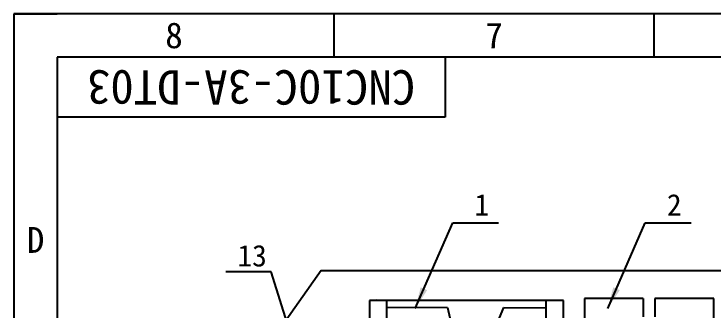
# Model space of a CAD drawing. Header units: millimetres. Extents: x 547 to 2149, y 622 to 1790.
# Drawn here: x 1198.7 to 1279.9, y 1755.8 to 1790.2 of the extents above; entities that cross this region are included whole.
import ezdxf

# ---------------------------------------------------------------- set-up
doc = ezdxf.new("R2010")
doc.units = ezdxf.units.MM
for name, color, linetype in [('仅图框使用', 7, 'Continuous'), ('元器件与线路', 7, 'Continuous'), ('英文数字标注', 3, 'Continuous')]:
    doc.layers.add(name, color=color, linetype=linetype)
doc.styles.get("Standard").update_dxf_attribs({"font": 'txt', "bigfont": 'gbcbig.shx'})
doc.dimstyles.get("Standard").update_dxf_attribs({"dimtxt": 2, "dimasz": 3, "dimexe": 0.18, "dimexo": 0.0625, "dimgap": 0.09, "dimtad": 0, "dimtih": 1, "dimtoh": 1, "dimdec": 4, "dimzin": 0, "dimdsep": 46, "dimtxsty": 'Standard', "dimcen": 0.09, "dimaunit": 1, "dimadec": 0, "dimazin": 0, "dimtfac": 1, "dimtdec": 4, "dimtofl": 0, "dimtmove": 0, "dimatfit": 3, "dimfxl": 0, "dimtolj": 1, "dimtzin": 0, "dimarcsym": 0})

msp = doc.modelspace()

# ---------------------------------------------------------------- linework, layer by layer
at = {"layer": '仅图框使用'}
for p, q in [((1198.696, 1790.181), (1198.696, 1580.181)), ((1495.696, 1790.181), (1198.696, 1790.181)), ((1198.696, 1790.181), (1203.696, 1790.181)), ((1235.821, 1785.181), (1235.821, 1790.181)), ((1272.946, 1785.181), (1272.946, 1790.181)), ((1203.696, 1785.181), (1203.696, 1585.181)), ((1490.696, 1785.181), (1203.696, 1785.181)), ((1248.696, 1785.181), (1248.696, 1778.181)), ((1248.696, 1778.181), (1203.696, 1778.181))]:
    msp.add_line(p, q, dxfattribs=at)
at = {"layer": '元器件与线路'}
for p, q in [((1234.345, 1760.387), (1224.933, 1747.053)), ((1234.345, 1760.387), (1345.521, 1760.387)), ((1239.933, 1756.884), (1239.933, 1694.884)), ((1262.433, 1756.884), (1239.933, 1756.884)), ((1262.433, 1756.884), (1240.706, 1756.935)), ((1241.933, 1694.884), (1241.933, 1756.884)), ((1260.433, 1694.884), (1260.433, 1756.884)), ((1262.433, 1694.884), (1262.433, 1756.884)), ((1271.67, 1757.137), (1264.857, 1757.137)), ((1264.857, 1757.137), (1264.857, 1715.887)), ((1271.67, 1757.137), (1271.67, 1755.012)), ((1279.857, 1757.137), (1273.045, 1757.137)), ((1273.045, 1757.137), (1273.045, 1755.012)), ((1279.857, 1715.887), (1279.857, 1757.137)), ((1241.933, 1756.105), (1248.976, 1756.088)), ((1248.976, 1756.088), (1249.69, 1752.923)), ((1254.173, 1752.913), (1255.497, 1756.073)), ((1255.497, 1756.073), (1260.461, 1756.055))]:
    msp.add_line(p, q, dxfattribs=at)

# ---------------------------------------------------------------- texts
at = {"layer": '仅图框使用', "char_height": 3, "attachment_point": 5}
for s, insert, width in [('{\\fSimSun|b0|i0|c134|p2;8}', (1217.259, 1787.681), 37.125), ('{\\fSimSun|b0|i0|c134|p2;7}', (1254.384, 1787.681), 37.125), ('{\\fSimSun|b0|i0|c134|p2;D}', (1201.196, 1763.931), 5)]:
    msp.add_mtext(s, dxfattribs=dict(at, insert=insert, width=width))
at = {"layer": '英文数字标注', "insert": (1226.196, 1781.681), "char_height": 4, "width": 45, "attachment_point": 5, "rotation": 180}
msp.add_mtext('{\\fSimSun|b0|i0|c134|p2;CNC10C-3A-DT03}', dxfattribs=at)
at = {"layer": '英文数字标注', "char_height": 2.5, "width": 3.76718, "attachment_point": 1}
for s, insert in [('\\A1;{\\fSimSun|b0|i0|c134|p2;1}', (1252.1, 1769.254)), ('\\A1;{\\fSimSun|b0|i0|c134|p2;2}', (1274.438, 1769.254)), ('\\A1;{\\fSimSun|b0|i0|c134|p2;13}', (1224.62, 1763.348))]:
    msp.add_mtext(s, dxfattribs=dict(at, insert=insert))

# ---------------------------------------------------------------- leaders
at = {"layer": '英文数字标注'}
for points in [[(1245.246, 1755.972), (1249.59, 1765.929), (1254.895, 1765.929)], [(1267.584, 1755.972), (1271.928, 1765.929), (1277.234, 1765.929)], [(1231.758, 1749.857), (1228.542, 1760.233), (1223.269, 1760.233)]]:
    msp.add_leader(points, dimstyle='Standard', override={"dimasz": 2.5, "dimgap": 0.09, "dimtad": 0}, dxfattribs=at)

doc.saveas('drawing.dxf')
